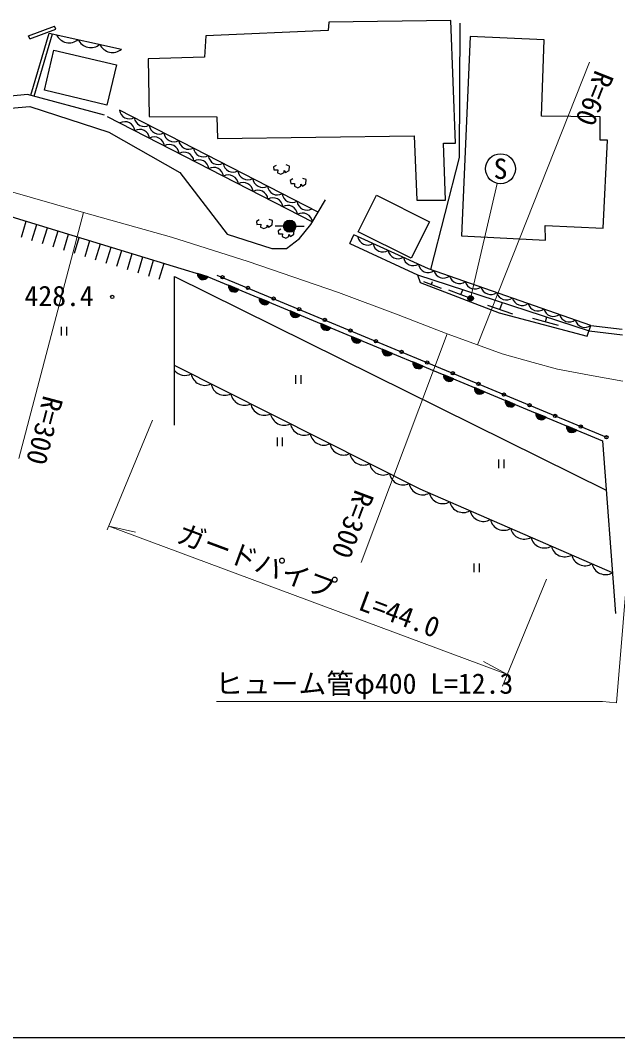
# Model space of a CAD drawing. Units: millimetres at full size, sheet at 1:1000; details may follow other scales. Extents: x 40000 to 680000, y 20000 to 380000.
# Drawn here: x 199903 to 253758, y 205000 to 296694 of the extents above; entities that cross this region are included whole.
import ezdxf
from ezdxf.enums import TextEntityAlignment as Align

# ---------------------------------------------------------------- set-up
doc = ezdxf.new("R2010")
doc.units = ezdxf.units.MM
doc.header["$LTSCALE"] = 1000
doc.linetypes.add('CHAIN', pattern=[18.5, 12, -1.5, 3.5, -1.5])
for name, color, linetype, lineweight in [('M-BGD', 7, 'Continuous', 25), ('M-BGD-EXST', 7, 'Continuous', 25), ('M-BMK', 2, 'CHAIN', 13), ('M-STR-HTXT', 7, 'Continuous', 13), ('M-TTL-BAND', 7, 'Continuous', 25)]:
    doc.layers.add(name, color=color, linetype=linetype, lineweight=lineweight)
doc.styles.add('ＭＳ ゴシック', font='')
doc.styles.get('ＭＳ ゴシック').set_extended_font_data('MS Gothic')

msp = doc.modelspace()

# ---------------------------------------------------------------- hatches: boundary and pattern name
at = {"layer": 'M-BGD'}
for points in [[(224735, 278143, -0.41421), (224185, 277593, -0.41421), (223635, 278143, -1)], [(216825, 273587, -0.82183), (215877, 273875)], [(219596, 272437, -0.82183), (218681, 272817)], [(222366, 271285, -0.82183), (221451, 271666)], [(225136, 270133, -0.82183), (224221, 270514)], [(227906, 268982, -0.82183), (226991, 269362)], [(230676, 267830, -0.82183), (229761, 268210)], [(233446, 266678, -0.82183), (232531, 267059)], [(236216, 265526, -0.82183), (235302, 265907)], [(238987, 264375, -0.82183), (238072, 264755)], [(241757, 263223, -0.82183), (240842, 263603)], [(244527, 262071, -0.82183), (243612, 262451)], [(247297, 260919, -0.82183), (246382, 261300)], [(250067, 259767, -0.82183), (249152, 260148)]]:
    msp.add_hatch(color=256, dxfattribs=at).paths.add_polyline_path(points)
at = {"layer": 'M-BGD-EXST'}
msp.add_hatch(color=256, dxfattribs=at).paths.add_polyline_path([(240715, 271754, -1), (240276, 271515, -0.41421), (240376, 271854, -0.41421)])

# ---------------------------------------------------------------- linework, layer by layer
at = {"layer": 'M-BGD'}
for p, q in [((200650, 295296), (202988, 296180)), ((203094, 295899), (202988, 296180)), ((200756, 295016), (200650, 295296)), ((200756, 295016), (203094, 295899)), ((201149, 289851), (202809, 295482)), ((207722, 288041), (226230, 278530)), ((226754, 279404), (208846, 288613)), ((199997, 277154), (200435, 278589)), ((200953, 276862), (201391, 278297)), ((201909, 276570), (202347, 278005)), ((223635, 278143), (222885, 278143)), ((224735, 278143), (225485, 278143)), ((202866, 276278), (203304, 277713)), ((203822, 275986), (204260, 277421)), ((204779, 275694), (205217, 277129)), ((229610, 276566), (229971, 277361)), ((205735, 275402), (206173, 276837)), ((206691, 275110), (207129, 276545)), ((207648, 274818), (208086, 276253)), ((208604, 274526), (209042, 275961)), ((209561, 274234), (209999, 275669)), ((210517, 273942), (210955, 275377)), ((211473, 273650), (211911, 275085)), ((212430, 273358), (212868, 274793)), ((216825, 273587), (215877, 273875)), ((217629, 273736), (252738, 259120)), ((235705, 273745), (251179, 268714)), ((219596, 272437), (218681, 272817)), ((236246, 273142), (237838, 272553)), ((236960, 272878), (237060, 273154)), ((238496, 272412), (240736, 271551)), ((239616, 271981), (239784, 272419)), ((222366, 271285), (221451, 271666)), ((225136, 270133), (224221, 270514)), ((242012, 271010), (244283, 270235)), ((243147, 270622), (243341, 271190)), ((246086, 269840), (248405, 269222)), ((247246, 269531), (247359, 269956)), ((203591, 269084), (203591, 268301)), ((204057, 269084), (204057, 268301)), ((227906, 268982), (226991, 269362)), ((251179, 268714), (254197, 268356)), ((251347, 269197), (254154, 268865)), ((230676, 267830), (229761, 268210)), ((233446, 266678), (232531, 267059)), ((236216, 265526), (235302, 265907)), ((224722, 264726), (224722, 263943)), ((225188, 264726), (225188, 263943)), ((238987, 264375), (238072, 264755)), ((241757, 263223), (240842, 263603)), ((244527, 262071), (243612, 262451)), ((247297, 260919), (246382, 261300)), ((250067, 259767), (249152, 260148)), ((223057, 259098), (223057, 258316)), ((223523, 259098), (223523, 258316)), ((252380, 258806), (253558, 243233)), ((243029, 257099), (243029, 256316)), ((243495, 257099), (243495, 256316)), ((240795, 247746), (240795, 246963)), ((241262, 247746), (241262, 246963))]:
    msp.add_line(p, q, dxfattribs=at)
for points in [[(211431, 293231), (211520, 288036), (217627, 288006), (217671, 286041), (235406, 286275), (235649, 280472), (238242, 280472), (238054, 285628), (239123, 285628), (238723, 296694), (227713, 296534), (227660, 295786), (216638, 295305), (216504, 293382)], [(240470, 295237), (239669, 277281), (247250, 276878), (247213, 278196), (252450, 277977), (252853, 285884), (252170, 285899), (252176, 287999), (246888, 288072), (247141, 294939)], [(202937, 294007), (208563, 292676), (207707, 289057), (202080, 290389)], [(232017, 280927), (236780, 278534), (235130, 275249), (230366, 277642)]]:
    msp.add_lwpolyline(points, close=True, dxfattribs=at)
for points in [[(239539, 296429), (239470, 284339), (236875, 274251)], [(200861, 289936), (202515, 295548), (209022, 294100)], [(207498, 288156), (200542, 290021), (184898, 288480), (183148, 289201), (182190, 287838)], [(180016, 288566), (182404, 287766), (183855, 287718), (187901, 287830), (200772, 288926), (207870, 286605), (214295, 282969), (218558, 277419), (222572, 276125), (223891, 276138), (225073, 277026), (226088, 278294), (227420, 280513)], [(222955, 283624), (222718, 283488), (222760, 283217), (223116, 283226), (223091, 282963), (223404, 282836), (223684, 282980), (223684, 283158), (223820, 282971), (224133, 283175), (224167, 283565), (223862, 283666)], [(173252, 272204), (179829, 280643), (181933, 282858), (183111, 283249), (184192, 283295), (185080, 283176), (188411, 282260), (213668, 274548)], [(224471, 282396), (224234, 282260), (224276, 281989), (224632, 281997), (224607, 281735), (224920, 281608), (225200, 281752), (225200, 281930), (225336, 281743), (225649, 281947), (225683, 282336), (225378, 282438)], [(221421, 278706), (221183, 278571), (221226, 278300), (221582, 278308), (221556, 278045), (221870, 277918), (222150, 278062), (222150, 278240), (222285, 278054), (222599, 278257), (222633, 278647), (222328, 278749)], [(223384, 277861), (223146, 277725), (223189, 277454), (223545, 277463), (223519, 277200), (223833, 277073), (224113, 277217), (224113, 277395), (224248, 277208), (224562, 277412), (224596, 277802), (224291, 277903)], [(251347, 269197), (236716, 274306), (229971, 277361)], [(229610, 276566), (235705, 273745), (235947, 273070), (243070, 270332), (251006, 268219), (251347, 269197)], [(213668, 274548), (216845, 273581), (252380, 258806)], [(213812, 260219), (213798, 273593), (252717, 254343)], [(253280, 246903), (235966, 254445), (213806, 265581)]]:
    msp.add_lwpolyline(points, dxfattribs=at)
for centre, radius in [((224185, 278143), 550), ((218118, 273532), 150), ((220426, 272572), 150), ((208183, 271765), 150), ((222734, 271611), 150), ((225042, 270650), 150), ((227350, 269689), 150), ((229658, 268728), 150), ((231966, 267767), 150), ((234274, 266807), 150), ((236582, 265846), 150), ((238890, 264885), 150), ((241198, 263924), 150), ((243506, 262963), 150), ((245814, 262002), 150), ((248122, 261042), 150), ((250430, 260081), 150), ((252738, 259120), 150)]:
    msp.add_circle(centre, radius, dxfattribs=at)
for centre, radius, start, end in [((204304, 295918), 1250, 204.32836, 310.58856), ((206256, 295484), 1250, 204.32836, 310.58856), ((208209, 295049), 1250, 204.32836, 310.58856), ((209743, 288717), 903, 186.64023, 298.93018), ((211077, 288031), 903, 186.64023, 298.93018), ((209323, 286653), 903, 6.6575, 118.94745), ((212411, 287345), 903, 186.64023, 298.93018), ((210657, 285967), 903, 6.6575, 118.94745), ((211991, 285282), 903, 6.6575, 118.94745), ((213745, 286660), 903, 186.64023, 298.93018), ((213325, 284596), 903, 6.6575, 118.94745), ((215079, 285974), 903, 186.64023, 298.93018), ((216412, 285288), 903, 186.64023, 298.93018), ((214660, 283910), 903, 6.6575, 118.94745), ((217746, 284602), 903, 186.64023, 298.93018), ((215994, 283225), 903, 6.6575, 118.94745), ((217328, 282539), 903, 6.6575, 118.94745), ((219080, 283916), 903, 186.64023, 298.93018), ((218662, 281854), 903, 6.6575, 118.94745), ((220414, 283230), 903, 186.64023, 298.93018), ((221748, 282544), 903, 186.64023, 298.93018), ((219996, 281168), 903, 6.6575, 118.94745), ((223082, 281858), 903, 186.64023, 298.93018), ((221330, 280483), 903, 6.6575, 118.94745), ((222664, 279797), 903, 6.6575, 118.94745), ((224416, 281172), 903, 186.64023, 298.93018), ((223999, 279111), 903, 6.6575, 118.94745), ((225750, 280486), 903, 186.64023, 298.93018), ((225333, 278426), 903, 6.6575, 118.94745), ((231228, 277344), 903, 189.48961, 301.77956), ((232595, 276725), 903, 189.48961, 301.77956), ((233961, 276107), 903, 189.48961, 301.77956), ((235328, 275488), 903, 189.48961, 301.77956), ((236652, 274809), 854, 185.99193, 308.66987), ((216380, 273825), 505, 174.23442, 331.89261), ((238060, 274370), 903, 194.60617, 306.89611), ((239476, 273876), 903, 194.60617, 306.89611), ((219176, 272717), 505, 168.59401, 326.2522), ((240892, 273381), 903, 194.60617, 306.89611), ((242308, 272887), 903, 194.60617, 306.89611), ((221946, 271566), 505, 168.59401, 326.2522), ((243725, 272392), 903, 194.60617, 306.89611), ((245141, 271898), 903, 194.60617, 306.89611), ((224716, 270414), 505, 168.59401, 326.2522), ((246557, 271403), 903, 194.60617, 306.89611), ((247973, 270909), 903, 194.60617, 306.89611), ((249389, 270414), 903, 194.60617, 306.89611), ((250805, 269920), 903, 194.60617, 306.89611), ((227486, 269262), 505, 168.59401, 326.2522), ((230256, 268110), 505, 168.59401, 326.2522), ((233026, 266959), 505, 168.59401, 326.2522), ((214756, 265943), 1250, 220.58402, 296.4506), ((235797, 265807), 505, 168.59401, 326.2522), ((216543, 265045), 1250, 190.1904, 296.4506), ((238567, 264655), 505, 168.59401, 326.2522), ((218330, 264147), 1250, 190.1904, 296.4506), ((241337, 263503), 505, 168.59401, 326.2522), ((220117, 263249), 1250, 190.1904, 296.4506), ((244107, 262352), 505, 168.59401, 326.2522), ((221904, 262351), 1250, 190.1904, 296.4506), ((223691, 261453), 1250, 190.1904, 296.4506), ((246877, 261200), 505, 168.59401, 326.2522), ((225478, 260555), 1250, 190.1904, 296.4506), ((249647, 260048), 505, 168.59401, 326.2522), ((227265, 259657), 1250, 190.1904, 296.4506), ((229052, 258759), 1250, 190.1904, 296.4506), ((230839, 257861), 1250, 190.1904, 296.4506), ((232626, 256963), 1250, 190.1904, 296.4506), ((234414, 256065), 1250, 190.1904, 296.4506), ((236163, 255129), 1206, 188.77353, 300.64938), ((237994, 254380), 1250, 193.33026, 299.59046), ((239828, 253581), 1250, 193.33026, 299.59046), ((241661, 252782), 1250, 193.33026, 299.59046), ((243495, 251983), 1250, 193.33026, 299.59046), ((245329, 251185), 1250, 193.33026, 299.59046), ((247162, 250386), 1250, 193.33026, 299.59046), ((248996, 249587), 1250, 193.33026, 299.59046), ((250829, 248788), 1250, 193.33026, 299.59046), ((252663, 247989), 1250, 193.33026, 299.59046)]:
    msp.add_arc(centre, radius, start, end, dxfattribs=at)
at = {"layer": 'M-BGD-EXST'}
for centre, radius in [((243197, 283318), 1350), ((240495, 271635), 250)]:
    msp.add_circle(centre, radius, dxfattribs=at)
at = {"layer": 'M-BMK'}
msp.add_lwpolyline([(163056, 291646), (205609, 279382), (213539, 277166), (220449, 274963), (228596, 272162), (233975, 270146), (238376, 268444), (241129, 267459), (243346, 266629), (246125, 265841), (248334, 265250), (251233, 264698), (254209, 264166)], dxfattribs=at)
at = {"layer": 'M-STR-HTXT'}
for p, q in [((251227, 292925), (241129, 267459)), ((240495, 271635), (242893, 282003)), ((205609, 279382), (199763, 257208)), ((238376, 268444), (230633, 247818)), ((207739, 250775), (211832, 260647)), ((255488, 257253), (253642, 235186)), ((207875, 251102), (243812, 237736)), ((207875, 251102), (210272, 250575)), ((247337, 246329), (243380, 236682)), ((243812, 237736), (241653, 238903)), ((252402, 235286), (217592, 235286)), ((253642, 235186), (252402, 235286))]:
    msp.add_line(p, q, dxfattribs=at)
at = {"layer": 'M-TTL-BAND'}
msp.add_line((40000, 205000), (579000, 205000), dxfattribs=at)

# ---------------------------------------------------------------- texts
at = {"layer": 'M-BGD', "style": 'ＭＳ ゴシック'}
msp.add_text('428.4', height=1833, dxfattribs=at).set_placement((203399, 270391), align=Align.BOTTOM_CENTER)
at = {"layer": 'M-BGD-EXST', "style": 'ＭＳ ゴシック'}
msp.add_text('S', height=1833, dxfattribs=at).set_placement((243197, 283318), align=Align.MIDDLE_CENTER)
at = {"layer": 'M-STR-HTXT', "style": 'ＭＳ ゴシック'}
for s, rotation, p in [('R=60', 248.37, (250321, 290192)), ('R=300', 255.23, (200675, 260094)), ('R=300', 249.425, (228508, 251766)), ('ガードパイプ\u3000L=44.0', 339.599, (225380, 244843))]:
    msp.add_text(s, height=1833, rotation=rotation, dxfattribs=at).set_placement(p, align=Align.BOTTOM_CENTER)
msp.add_text('ヒューム管φ400 L=12.3', height=1833, dxfattribs=at).set_placement((244345, 235447), align=Align.BOTTOM_RIGHT)

doc.saveas('drawing.dxf')
